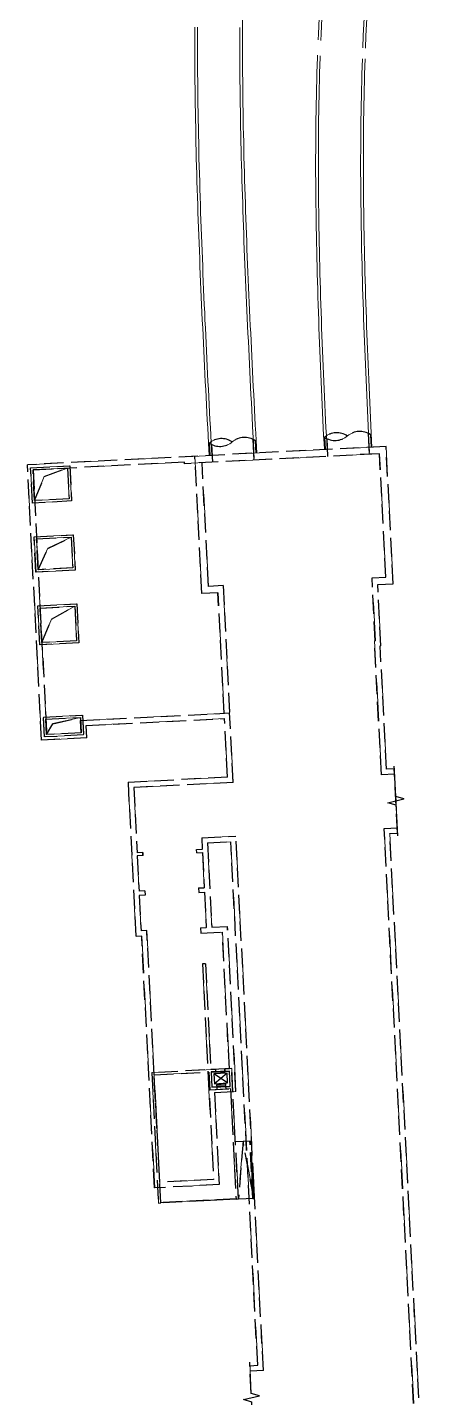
# Model space of a CAD drawing. Extents: x 0 to 531375, y 0 to 4335249.
# Drawn here: x 498172.8 to 498224.1, y 4329798.5 to 4329976.9 of the extents above; entities that cross this region are included whole.
import ezdxf

# ---------------------------------------------------------------- set-up
doc = ezdxf.new("R2010")
doc.units = 0
doc.linetypes.add('DASH', pattern=[0.35, 0.25, -0.1])
doc.layers.get('0').update_dxf_attribs({"lineweight": 15})
doc.layers.add('地铁', color=4, linetype='Continuous', lineweight=15)

# ---------------------------------------------------------------- blocks, each defined once
blk = doc.blocks.new('总图提取 2015 11 6')
at = {"layer": '地铁', "linetype": 'DASH', "lineweight": -3, "ltscale": 10}
for p, q in [((107243.6, 297507.54), (107243.68, 297505.92)), ((107258.58, 297508.31), (107258.66, 297506.69)), ((107260.61, 297506.79), (107213.97, 297504.4)), ((107259.75, 297505.85), (107234.39, 297504.54)), ((107236.66, 297487.64), (107235.74, 297505.51)), ((107260.58, 297489.77), (107259.75, 297505.85)), ((107261.52, 297488.91), (107260.61, 297506.79)), ((107215.81, 297468.55), (107213.97, 297504.4)), ((107234.38, 297504.74), (107214.7, 297503.73)), ((107214.7, 297503.73), (107216.47, 297469.28)), ((107216.15, 297502.89), (107219.2, 297503.97)), ((107234.39, 297504.54), (107234.38, 297504.74)), ((107237.51, 297488.58), (107236.68, 297504.66)), ((107214.91, 297499.74), (107216.15, 297502.89)), ((107216.61, 297493.52), (107219.66, 297494.98)), ((107215.37, 297490.75), (107216.61, 297493.52)), ((107258.78, 297489.67), (107260.58, 297489.77)), ((107259.2, 297481.49), (107258.78, 297489.67)), ((107238.75, 297487.75), (107236.66, 297487.64)), ((107239.41, 297488.68), (107237.51, 297488.58)), ((107239.56, 297472.07), (107238.75, 297487.75)), ((107239.41, 297488.68), (107240.26, 297472.1)), ((107259.53, 297488.81), (107261.52, 297488.91)), ((107259.94, 297480.82), (107259.53, 297488.81)), ((107217.08, 297484.29), (107220.12, 297485.99)), ((107215.86, 297481.26), (107217.08, 297484.29)), ((107259.2, 297481.49), (107259.1, 297481.48)), ((107260, 297464.05), (107259.1, 297481.48)), ((107260.66, 297464.79), (107259.84, 297480.82)), ((107259.94, 297480.82), (107259.84, 297480.82)), ((107217.27, 297470.7), (107220.86, 297471.51)), ((107220.88, 297471.11), (107240.26, 297472.1)), ((107221.62, 297470.45), (107239.59, 297471.37)), ((107239.99, 297463.73), (107239.59, 297471.37)), ((107240.72, 297463.06), (107240.26, 297472.1)), ((107216.47, 297469.28), (107217.27, 297470.7)), ((107220.96, 297469.51), (107216.47, 297469.28)), ((107220.96, 297469.51), (107220.88, 297471.11)), ((107221.7, 297468.85), (107221.62, 297470.45)), ((107221.7, 297468.85), (107215.81, 297468.55)), ((107261.71, 297464.14), (107260, 297464.05)), ((107261.68, 297464.84), (107260.66, 297464.79)), ((107262.09, 297456.45), (107261.66, 297464.84)), ((107262.11, 297456.45), (107261.68, 297464.84)), ((107239.99, 297463.73), (107227.05, 297463.06)), ((107227.05, 297463.06), (107228.08, 297442.99)), ((107240.72, 297463.06), (107227.79, 297462.4)), ((107227.79, 297462.4), (107228.22, 297453.91)), ((107260.35, 297457.06), (107262.07, 297457.15)), ((107264.55, 297375.22), (107260.35, 297457.06)), ((107236.64, 297455.85), (107241.08, 297456.07)), ((107236.64, 297455.85), (107236.71, 297454.35)), ((107237.37, 297455.18), (107240.42, 297455.34)), ((107237.37, 297455.18), (107237.93, 297444.2)), ((107243.91, 297387.18), (107240.42, 297455.34)), ((107244.65, 297386.52), (107241.08, 297456.07)), ((107241.12, 297455.37), (107241.12, 297455.37)), ((107241.12, 297455.37), (107241.12, 297455.37)), ((107261.09, 297456.4), (107262.11, 297456.45)), ((107265.22, 297375.95), (107261.09, 297456.4)), ((107228.97, 297453.95), (107228.22, 297453.91)), ((107228.99, 297453.55), (107228.24, 297453.51)), ((107228.24, 297453.51), (107228.48, 297448.92)), ((107228.97, 297453.95), (107228.99, 297453.55)), ((107228.99, 297453.55), (107228.97, 297453.95)), ((107235.96, 297454.31), (107236.71, 297454.35)), ((107235.98, 297453.91), (107235.96, 297454.31)), ((107235.98, 297453.91), (107236.73, 297453.95)), ((107236.73, 297453.95), (107236.97, 297449.35)), ((107229.23, 297448.96), (107228.48, 297448.92)), ((107229.26, 297448.36), (107228.51, 297448.32)), ((107228.51, 297448.32), (107228.75, 297443.73)), ((107229.23, 297448.96), (107229.26, 297448.36)), ((107236.22, 297449.32), (107236.97, 297449.35)), ((107236.22, 297449.32), (107236.25, 297448.72)), ((107236.25, 297448.72), (107237, 297448.75)), ((107237, 297448.75), (107237.23, 297444.16)), ((107228.83, 297443.03), (107228.08, 297442.99)), ((107229.5, 297443.76), (107228.75, 297443.73)), ((107230.51, 297410.27), (107228.83, 297443.03)), ((107231.18, 297411.01), (107229.49, 297443.76)), ((107229.53, 297443.06), (107229.53, 297443.06)), ((107236.49, 297444.12), (107237.23, 297444.16)), ((107236.49, 297444.12), (107236.52, 297443.42)), ((107236.52, 297443.42), (107239.32, 297443.57)), ((107237.93, 297444.2), (107239.98, 297444.3)), ((107240.23, 297425.79), (107239.32, 297443.57)), ((107241.08, 297422.83), (107239.98, 297444.3)), ((107237.13, 297439.45), (107236.73, 297439.43)), ((107236.73, 297439.43), (107238.17, 297411.37)), ((107237.13, 297439.45), (107237.83, 297425.67)), ((107230.46, 297424.99), (107237.55, 297425.35)), ((107231.31, 297408.31), (107230.46, 297424.99)), ((107237.55, 297425.35), (107237.67, 297423.06)), ((107238.46, 297425.7), (107237.83, 297425.67)), ((107240.24, 297425.49), (107237.85, 297425.37)), ((107237.85, 297425.37), (107238.47, 297425.4)), ((107237.85, 297425.37), (107237.95, 297423.37)), ((107237.85, 297425.37), (107237.95, 297423.37)), ((107239.93, 297425.22, 0.03), (107238.23, 297425.14, 0.03)), ((107238.23, 297425.14), (107238.29, 297423.84)), ((107239.99, 297423.93, 0.03), (107238.23, 297425.14, 0.03)), ((107239.93, 297425.22, 0.03), (107238.3, 297423.84, 0.03)), ((107238.47, 297425.4), (107238.46, 297425.7)), ((107239.06, 297425.39), (107238.47, 297425.36)), ((107238.47, 297425.3), (107238.47, 297425.36)), ((107239.06, 297425.32, 0.03), (107238.47, 297425.29, 0.03)), ((107239.06, 297425.32, 0.03), (107239.06, 297425.39, 0.03)), ((107239.08, 297425.33, 0.03), (107239.06, 297425.32, 0.03)), ((107239.67, 297425.43), (107239.08, 297425.39)), ((107239.08, 297425.33, 0.03), (107239.08, 297425.39, 0.03)), ((107239.67, 297425.36, 0.03), (107239.08, 297425.33, 0.03)), ((107240.23, 297425.79), (107239.62, 297425.76)), ((107239.62, 297425.76), (107239.63, 297425.46)), ((107239.63, 297425.46), (107239.62, 297425.76)), ((107239.63, 297425.46), (107240.24, 297425.49)), ((107239.67, 297425.36), (107239.67, 297425.43)), ((107239.99, 297423.93, 0.03), (107239.93, 297425.22, 0.03)), ((107240.35, 297423.49), (107240.24, 297425.49)), ((107240.35, 297423.49), (107240.24, 297425.49)), ((107237.67, 297423.06), (107240.36, 297423.19)), ((107240.35, 297423.49), (107237.95, 297423.37)), ((107237.95, 297423.37), (107240.35, 297423.49)), ((107238.3, 297423.84, 0.03), (107239.99, 297423.93, 0.03)), ((107239.75, 297423.76, 0.03), (107238.55, 297423.7, 0.03)), ((107238.55, 297423.7, 0.03), (107238.56, 297423.55, 0.03)), ((107238.56, 297423.55, 0.03), (107239.76, 297423.61, 0.03)), ((107238.58, 297423.4), (107238.59, 297423.1)), ((107239.73, 297423.46), (107239.75, 297423.16)), ((107239.76, 297423.61, 0.03), (107239.75, 297423.76, 0.03)), ((107240.36, 297423.19), (107241.1, 297408.81)), ((107238.29, 297422.69), (107241.08, 297422.83)), ((107238.29, 297422.69), (107238.9, 297410.7)), ((107241.02, 297416.32), (107243.01, 297416.42)), ((107242.01, 297416.37), (107241.4, 297408.83)), ((107243.4, 297408.93), (107242.01, 297416.37)), ((107243.3, 297408.88), (107242.91, 297416.42)), ((107243.35, 297408.88), (107242.96, 297416.42)), ((107243.4, 297408.93), (107243.01, 297416.42)), ((107238.9, 297410.7), (107230.51, 297410.27)), ((107238.17, 297411.37), (107231.18, 297411.01)), ((107238.17, 297411.37), (107231.18, 297411.01)), ((107231.31, 297408.37), (107241.1, 297408.87)), ((107241.1, 297408.84), (107231.31, 297408.34)), ((107241.1, 297408.81), (107231.31, 297408.31)), ((107241.1, 297408.81), (107241.4, 297408.83)), ((107241.4, 297408.83), (107243.4, 297408.93)), ((107243.3, 297408.88), (107243.35, 297408.88)), ((107231.01, 297408.3), (107231.31, 297408.31)), ((107242.89, 297387.13), (107243.91, 297387.18)), ((107244.65, 297386.52), (107242.93, 297386.43)), ((107243.91, 297387.21), (107243.91, 297387.21))]:
    blk.add_line(p, q, dxfattribs=at)
for points in [[(107237.6, 297507.23), (107237.69, 297505.61)], [(107237.91, 297507.05), (107238.03, 297504.73)], [(107243.29, 297507.72), (107243.42, 297505.01)], [(107252.58, 297507.99), (107252.67, 297506.38)], [(107252.89, 297507.81), (107253.01, 297505.5)], [(107258.27, 297508.49), (107258.41, 297505.78)], [(107262.12, 297456.12), (107261.92, 297460.09), (107260.85, 297460.42), (107262.93, 297460.9), (107261.86, 297461.22), (107261.66, 297465.19)], [(107241.4, 297408.83), (107240.53, 297425.81), (107230.14, 297425.27), (107231.01, 297408.3)], [(107243.34, 297378.36), (107243.14, 297382.4), (107242.07, 297382.73), (107244.15, 297383.21), (107243.08, 297383.53), (107242.87, 297387.58)]]:
    blk.add_lwpolyline(points, dxfattribs=at)
for points in [[(107214.62, 297499.42), (107214.39, 297504.02), (107219.48, 297504.28), (107219.72, 297499.69)], [(107214.91, 297499.74), (107214.7, 297503.73), (107219.2, 297503.97), (107219.4, 297499.97)], [(107215.08, 297490.44), (107214.85, 297495.03), (107219.94, 297495.29), (107220.18, 297490.7)], [(107215.37, 297490.75), (107215.16, 297494.75), (107219.66, 297494.98), (107219.86, 297490.98)], [(107215.57, 297480.95), (107215.31, 297486.04), (107220.4, 297486.3), (107220.66, 297481.21)], [(107215.86, 297481.26), (107215.62, 297485.76), (107220.12, 297485.99), (107220.35, 297481.49)], [(107216.19, 297468.97), (107216.05, 297471.56), (107221.15, 297471.82), (107221.28, 297469.23)], [(107216.47, 297469.28), (107216.37, 297471.28), (107220.86, 297471.51), (107220.96, 297469.51)]]:
    blk.add_lwpolyline(points, close=True, dxfattribs=at)
for centre, radius, start, end in [((107257.19, 297506.27), 2.47, 55.8932, 130.2758), ((107239.2, 297505.34), 2.47, 55.5692, 130.3047), ((107239, 297509.27), 2.47, 235.6214, 310.2525), ((107242.2, 297505.5), 2.47, 55.5981, 130.2758), ((107254.19, 297506.11), 2.47, 55.5692, 130.6013), ((107253.98, 297510.07), 2.5, 236.1525, 310.0179)]:
    blk.add_arc(centre, radius, start, end, dxfattribs=at)
blk = doc.blocks.new('A$C1FB5052D')
blk.add_blockref('总图提取 2015 11 6', (-107044.53, -294821.73))
blk = doc.blocks.new('天津2000地铁')
at = {"layer": '地铁', "linetype": 'DASH', "ltscale": 20}
for p, q in [((191.21, 2738.63), (191.22, 2739.64)), ((191.56, 2738.63), (191.57, 2739.63)), ((197.06, 2738.61), (197.07, 2739.61)), ((197.41, 2738.61), (197.42, 2739.61)), ((197.42, 2739.61), (197.42, 2740.6)), ((191.21, 2737.62), (191.21, 2738.63)), ((191.56, 2737.62), (191.56, 2738.63)), ((197.06, 2737.62), (197.06, 2738.61)), ((197.41, 2737.62), (197.41, 2738.61)), ((191.21, 2736.62), (191.21, 2737.62)), ((191.21, 2735.61), (191.21, 2736.62)), ((191.56, 2736.62), (191.56, 2737.62)), ((191.56, 2735.61), (191.56, 2736.62)), ((197.06, 2736.62), (197.06, 2737.62)), ((197.06, 2735.63), (197.06, 2736.62)), ((197.41, 2736.62), (197.41, 2737.62)), ((197.41, 2735.63), (197.41, 2736.62)), ((191.22, 2734.61), (191.21, 2735.61)), ((191.22, 2733.6), (191.22, 2734.61)), ((191.57, 2734.61), (191.56, 2735.61)), ((191.57, 2733.6), (191.57, 2734.61)), ((197.07, 2734.63), (197.06, 2735.63)), ((197.07, 2733.64), (197.07, 2734.63)), ((197.42, 2734.64), (197.41, 2735.63)), ((197.42, 2733.64), (197.42, 2734.64)), ((207.09, 2733.7), (207.12, 2734.71)), ((207.12, 2734.71), (207.15, 2735.71)), ((207.43, 2733.69), (207.47, 2734.7)), ((207.47, 2734.7), (207.5, 2735.7)), ((212.93, 2733.53), (212.96, 2734.52)), ((212.96, 2734.52), (213, 2735.52)), ((213.28, 2733.52), (213.31, 2734.51)), ((213.31, 2734.51), (213.35, 2735.5)), ((191.23, 2732.59), (191.22, 2733.6)), ((191.24, 2731.59), (191.23, 2732.59)), ((191.58, 2732.6), (191.57, 2733.6)), ((191.59, 2731.59), (191.58, 2732.6)), ((197.08, 2732.65), (197.07, 2733.64)), ((197.09, 2731.65), (197.08, 2732.65)), ((197.43, 2732.65), (197.42, 2733.64)), ((197.44, 2731.65), (197.43, 2732.65)), ((207.03, 2731.68), (207.06, 2732.69)), ((207.06, 2732.69), (207.09, 2733.7)), ((207.38, 2731.67), (207.41, 2732.68)), ((207.41, 2732.68), (207.43, 2733.69)), ((212.88, 2731.55), (212.91, 2732.54)), ((212.91, 2732.54), (212.93, 2733.53)), ((213.23, 2731.54), (213.26, 2732.53)), ((213.26, 2732.53), (213.28, 2733.52)), ((191.25, 2730.58), (191.24, 2731.59)), ((191.6, 2730.59), (191.59, 2731.59)), ((197.1, 2730.65), (197.09, 2731.65)), ((197.45, 2730.66), (197.44, 2731.65)), ((206.99, 2729.67), (207.01, 2730.67)), ((207.01, 2730.67), (207.03, 2731.68)), ((207.34, 2729.66), (207.36, 2730.67)), ((207.36, 2730.67), (207.38, 2731.67)), ((212.86, 2730.55), (212.88, 2731.55)), ((213.21, 2730.55), (213.23, 2731.54)), ((191.27, 2729.58), (191.25, 2730.58)), ((191.28, 2728.57), (191.27, 2729.58)), ((191.62, 2729.58), (191.6, 2730.59)), ((191.63, 2728.58), (191.62, 2729.58)), ((197.12, 2729.66), (197.1, 2730.65)), ((197.13, 2728.66), (197.12, 2729.66)), ((197.47, 2729.66), (197.45, 2730.66)), ((197.48, 2728.67), (197.47, 2729.66)), ((206.97, 2728.66), (206.99, 2729.67)), ((207.32, 2728.65), (207.34, 2729.66)), ((212.82, 2728.57), (212.84, 2729.56)), ((212.84, 2729.56), (212.86, 2730.55)), ((213.17, 2728.56), (213.19, 2729.55)), ((213.19, 2729.55), (213.21, 2730.55)), ((191.3, 2727.57), (191.28, 2728.57)), ((191.32, 2726.56), (191.3, 2727.57)), ((191.65, 2727.57), (191.63, 2728.58)), ((191.67, 2726.57), (191.65, 2727.57)), ((197.15, 2727.67), (197.13, 2728.66)), ((197.16, 2726.67), (197.15, 2727.67)), ((197.5, 2727.68), (197.48, 2728.67)), ((197.51, 2726.68), (197.5, 2727.68)), ((206.95, 2726.64), (206.96, 2727.65)), ((206.96, 2727.65), (206.97, 2728.66)), ((207.3, 2726.64), (207.31, 2727.65)), ((207.31, 2727.65), (207.32, 2728.65)), ((212.8, 2726.58), (212.81, 2727.57)), ((212.81, 2727.57), (212.82, 2728.57)), ((213.15, 2726.58), (213.16, 2727.57)), ((213.16, 2727.57), (213.17, 2728.56)), ((191.34, 2725.56), (191.32, 2726.56)), ((191.36, 2724.55), (191.34, 2725.56)), ((191.69, 2725.57), (191.67, 2726.57)), ((191.71, 2724.56), (191.69, 2725.57)), ((197.18, 2725.68), (197.16, 2726.67)), ((197.21, 2724.68), (197.18, 2725.68)), ((197.53, 2725.69), (197.51, 2726.68)), ((197.56, 2724.69), (197.53, 2725.69)), ((206.93, 2724.63), (206.94, 2725.64)), ((206.94, 2725.64), (206.95, 2726.64)), ((207.28, 2724.63), (207.29, 2725.63)), ((207.29, 2725.63), (207.3, 2726.64)), ((212.78, 2724.59), (212.79, 2725.59)), ((212.79, 2725.59), (212.8, 2726.58)), ((213.13, 2724.59), (213.14, 2725.58)), ((213.14, 2725.58), (213.15, 2726.58)), ((191.38, 2723.55), (191.36, 2724.55)), ((191.4, 2722.55), (191.38, 2723.55)), ((191.73, 2723.56), (191.71, 2724.56)), ((191.75, 2722.55), (191.73, 2723.56)), ((197.23, 2723.69), (197.21, 2724.68)), ((197.25, 2722.69), (197.23, 2723.69)), ((197.58, 2723.7), (197.56, 2724.69)), ((197.6, 2722.7), (197.58, 2723.7)), ((206.92, 2722.61), (206.93, 2723.62)), ((206.93, 2723.62), (206.93, 2724.63)), ((207.27, 2722.61), (207.28, 2723.62)), ((207.28, 2723.62), (207.28, 2724.63)), ((212.77, 2722.61), (212.78, 2723.6)), ((212.78, 2723.6), (212.78, 2724.59)), ((213.12, 2722.61), (213.13, 2723.6)), ((213.13, 2723.6), (213.13, 2724.59)), ((191.43, 2721.54), (191.4, 2722.55)), ((191.78, 2721.55), (191.75, 2722.55)), ((197.28, 2721.7), (197.25, 2722.69)), ((197.63, 2721.7), (197.6, 2722.7)), ((206.92, 2721.61), (206.92, 2722.61)), ((207.27, 2721.61), (207.27, 2722.61)), ((212.77, 2721.61), (212.77, 2722.61)), ((213.12, 2721.61), (213.12, 2722.61)), ((191.46, 2720.54), (191.43, 2721.54)), ((191.49, 2719.53), (191.46, 2720.54)), ((191.81, 2720.55), (191.78, 2721.55)), ((191.84, 2719.54), (191.81, 2720.55)), ((197.3, 2720.7), (197.28, 2721.7)), ((197.33, 2719.7), (197.3, 2720.7)), ((197.65, 2720.71), (197.63, 2721.7)), ((197.68, 2719.71), (197.65, 2720.71)), ((206.92, 2720.6), (206.92, 2721.61)), ((206.93, 2719.59), (206.92, 2720.6)), ((207.27, 2720.6), (207.27, 2721.61)), ((207.28, 2719.6), (207.27, 2720.6)), ((212.77, 2720.62), (212.77, 2721.61)), ((212.78, 2719.62), (212.77, 2720.62)), ((213.12, 2720.62), (213.12, 2721.61)), ((213.13, 2719.63), (213.12, 2720.62)), ((191.52, 2718.53), (191.49, 2719.53)), ((191.55, 2717.53), (191.52, 2718.53)), ((191.86, 2718.54), (191.84, 2719.54)), ((191.9, 2717.54), (191.86, 2718.54)), ((197.36, 2718.71), (197.33, 2719.7)), ((197.39, 2717.71), (197.36, 2718.71)), ((197.71, 2718.72), (197.68, 2719.71)), ((197.74, 2717.72), (197.71, 2718.72)), ((206.94, 2718.59), (206.93, 2719.59)), ((206.94, 2717.58), (206.94, 2718.59)), ((207.29, 2718.59), (207.28, 2719.6)), ((207.29, 2717.58), (207.29, 2718.59)), ((212.79, 2718.63), (212.78, 2719.62)), ((212.79, 2717.64), (212.79, 2718.63)), ((213.14, 2718.63), (213.13, 2719.63)), ((213.14, 2717.64), (213.14, 2718.63)), ((191.58, 2716.52), (191.55, 2717.53)), ((191.61, 2715.52), (191.58, 2716.52)), ((191.93, 2716.53), (191.9, 2717.54)), ((191.96, 2715.53), (191.93, 2716.53)), ((197.43, 2716.72), (197.39, 2717.71)), ((197.46, 2715.72), (197.43, 2716.72)), ((197.78, 2716.73), (197.74, 2717.72)), ((197.81, 2715.73), (197.78, 2716.73)), ((206.95, 2716.58), (206.94, 2717.58)), ((206.97, 2715.57), (206.95, 2716.58)), ((207.3, 2716.58), (207.29, 2717.58)), ((207.32, 2715.57), (207.3, 2716.58)), ((212.8, 2716.64), (212.79, 2717.64)), ((212.82, 2715.65), (212.8, 2716.64)), ((213.15, 2716.65), (213.14, 2717.64)), ((213.17, 2715.65), (213.15, 2716.65)), ((191.65, 2714.52), (191.61, 2715.52)), ((192, 2714.53), (191.96, 2715.53)), ((197.49, 2714.72), (197.46, 2715.72)), ((197.53, 2713.73), (197.49, 2714.72)), ((197.84, 2714.73), (197.81, 2715.73)), ((197.88, 2713.74), (197.84, 2714.73)), ((206.98, 2714.56), (206.97, 2715.57)), ((207.33, 2714.57), (207.32, 2715.57)), ((212.83, 2714.65), (212.82, 2715.65)), ((212.85, 2713.66), (212.83, 2714.65)), ((213.18, 2714.66), (213.17, 2715.65)), ((213.2, 2713.66), (213.18, 2714.66)), ((191.68, 2713.51), (191.65, 2714.52)), ((191.72, 2712.51), (191.68, 2713.51)), ((192.03, 2713.53), (192, 2714.53)), ((192.07, 2712.53), (192.03, 2713.53)), ((197.56, 2712.73), (197.53, 2713.73)), ((197.91, 2712.74), (197.88, 2713.74)), ((207, 2713.56), (206.98, 2714.56)), ((207.01, 2712.55), (207, 2713.56)), ((207.35, 2713.56), (207.33, 2714.57)), ((207.36, 2712.56), (207.35, 2713.56)), ((212.86, 2712.66), (212.85, 2713.66)), ((213.21, 2712.67), (213.2, 2713.66)), ((191.76, 2711.51), (191.72, 2712.51)), ((191.8, 2710.51), (191.76, 2711.51)), ((192.11, 2711.52), (192.07, 2712.53)), ((192.15, 2710.52), (192.11, 2711.52)), ((197.6, 2711.73), (197.56, 2712.73)), ((197.64, 2710.74), (197.6, 2711.73)), ((197.95, 2711.75), (197.91, 2712.74)), ((197.99, 2710.75), (197.95, 2711.75)), ((207.03, 2711.55), (207.01, 2712.55)), ((207.06, 2710.54), (207.03, 2711.55)), ((207.38, 2711.56), (207.36, 2712.56)), ((207.41, 2710.55), (207.38, 2711.56)), ((212.88, 2711.67), (212.86, 2712.66)), ((212.9, 2710.67), (212.88, 2711.67)), ((213.23, 2711.67), (213.21, 2712.67)), ((213.25, 2710.68), (213.23, 2711.67)), ((191.84, 2709.5), (191.8, 2710.51)), ((191.88, 2708.5), (191.84, 2709.5)), ((192.19, 2709.52), (192.15, 2710.52)), ((192.23, 2708.52), (192.19, 2709.52)), ((197.68, 2709.74), (197.64, 2710.74)), ((197.72, 2708.74), (197.68, 2709.74)), ((198.03, 2709.76), (197.99, 2710.75)), ((198.07, 2708.76), (198.03, 2709.76)), ((207.08, 2709.54), (207.06, 2710.54)), ((207.1, 2708.53), (207.08, 2709.54)), ((207.43, 2709.55), (207.41, 2710.55)), ((207.45, 2708.54), (207.43, 2709.55)), ((212.93, 2709.68), (212.9, 2710.67)), ((212.95, 2708.68), (212.93, 2709.68)), ((213.28, 2709.69), (213.25, 2710.68)), ((213.3, 2708.69), (213.28, 2709.69)), ((191.92, 2707.5), (191.88, 2708.5)), ((191.96, 2706.5), (191.92, 2707.5)), ((192.27, 2707.51), (192.23, 2708.52)), ((192.31, 2706.51), (192.27, 2707.51)), ((197.76, 2707.75), (197.72, 2708.74)), ((197.81, 2706.75), (197.76, 2707.75)), ((198.11, 2707.76), (198.07, 2708.76)), ((198.15, 2706.77), (198.11, 2707.76)), ((207.13, 2707.53), (207.1, 2708.53)), ((207.16, 2706.52), (207.13, 2707.53)), ((207.48, 2707.54), (207.45, 2708.54)), ((207.51, 2706.53), (207.48, 2707.54)), ((212.98, 2707.69), (212.95, 2708.68)), ((213, 2706.69), (212.98, 2707.69)), ((213.33, 2707.7), (213.3, 2708.69)), ((213.35, 2706.7), (213.33, 2707.7)), ((192, 2705.5), (191.96, 2706.5)), ((192.35, 2705.51), (192.31, 2706.51)), ((197.85, 2705.75), (197.81, 2706.75)), ((197.89, 2704.76), (197.85, 2705.75)), ((198.2, 2705.77), (198.15, 2706.77)), ((198.24, 2704.77), (198.2, 2705.77)), ((207.19, 2705.52), (207.16, 2706.52)), ((207.54, 2705.53), (207.51, 2706.53)), ((213.03, 2705.7), (213, 2706.69)), ((213.06, 2704.7), (213.03, 2705.7)), ((213.38, 2705.71), (213.35, 2706.7)), ((213.41, 2704.71), (213.38, 2705.71)), ((192.05, 2704.5), (192, 2705.5)), ((192.09, 2703.49), (192.05, 2704.5)), ((192.4, 2704.51), (192.35, 2705.51)), ((192.44, 2703.51), (192.4, 2704.51)), ((197.94, 2703.76), (197.89, 2704.76)), ((198.29, 2703.78), (198.24, 2704.77)), ((207.22, 2704.52), (207.19, 2705.52)), ((207.25, 2703.51), (207.22, 2704.52)), ((207.57, 2704.53), (207.54, 2705.53)), ((207.6, 2703.52), (207.57, 2704.53)), ((213.1, 2703.7), (213.06, 2704.7)), ((213.45, 2703.71), (213.41, 2704.71)), ((192.14, 2702.49), (192.09, 2703.49)), ((192.18, 2701.49), (192.14, 2702.49)), ((192.49, 2702.51), (192.44, 2703.51)), ((192.53, 2701.51), (192.49, 2702.51)), ((197.98, 2702.76), (197.94, 2703.76)), ((198.03, 2701.77), (197.98, 2702.76)), ((198.33, 2702.78), (198.29, 2703.78)), ((198.38, 2701.78), (198.33, 2702.78)), ((207.28, 2702.51), (207.25, 2703.51)), ((207.32, 2701.51), (207.28, 2702.51)), ((207.63, 2702.52), (207.6, 2703.52)), ((207.67, 2701.52), (207.63, 2702.52)), ((213.13, 2702.71), (213.1, 2703.7)), ((213.16, 2701.71), (213.13, 2702.71)), ((213.48, 2702.72), (213.45, 2703.71)), ((213.51, 2701.72), (213.48, 2702.72)), ((192.23, 2700.49), (192.18, 2701.49)), ((192.28, 2699.49), (192.23, 2700.49)), ((192.58, 2700.51), (192.53, 2701.51)), ((192.63, 2699.51), (192.58, 2700.51)), ((198.07, 2700.77), (198.03, 2701.77)), ((198.12, 2699.77), (198.07, 2700.77)), ((198.42, 2700.78), (198.38, 2701.78)), ((198.47, 2699.79), (198.42, 2700.78)), ((207.35, 2700.5), (207.32, 2701.51)), ((207.39, 2699.5), (207.35, 2700.5)), ((207.7, 2700.52), (207.67, 2701.52)), ((207.74, 2699.51), (207.7, 2700.52)), ((213.2, 2700.72), (213.16, 2701.71)), ((213.24, 2699.72), (213.2, 2700.72)), ((213.55, 2700.73), (213.51, 2701.72)), ((213.59, 2699.73), (213.55, 2700.73)), ((192.33, 2698.49), (192.28, 2699.49)), ((192.68, 2698.51), (192.63, 2699.51)), ((198.17, 2698.77), (198.12, 2699.77)), ((198.22, 2697.78), (198.17, 2698.77)), ((198.52, 2698.79), (198.47, 2699.79)), ((198.57, 2697.79), (198.52, 2698.79)), ((207.43, 2698.5), (207.39, 2699.5)), ((207.78, 2698.51), (207.74, 2699.51)), ((213.27, 2698.72), (213.24, 2699.72)), ((213.31, 2697.73), (213.27, 2698.72)), ((213.62, 2698.74), (213.59, 2699.73)), ((213.66, 2697.74), (213.62, 2698.74)), ((192.37, 2697.49), (192.33, 2698.49)), ((192.42, 2696.49), (192.37, 2697.49)), ((192.72, 2697.51), (192.68, 2698.51)), ((192.77, 2696.51), (192.72, 2697.51)), ((198.27, 2696.78), (198.22, 2697.78)), ((198.31, 2695.78), (198.27, 2696.78)), ((198.62, 2696.8), (198.57, 2697.79)), ((198.66, 2695.8), (198.62, 2696.8)), ((207.47, 2697.49), (207.43, 2698.5)), ((207.51, 2696.49), (207.47, 2697.49)), ((207.82, 2697.51), (207.78, 2698.51)), ((207.86, 2696.51), (207.82, 2697.51)), ((213.35, 2696.73), (213.31, 2697.73)), ((213.7, 2696.75), (213.66, 2697.74)), ((192.47, 2695.49), (192.42, 2696.49)), ((192.52, 2694.49), (192.47, 2695.49)), ((192.82, 2695.51), (192.77, 2696.51)), ((192.87, 2694.51), (192.82, 2695.51)), ((198.36, 2694.78), (198.31, 2695.78)), ((198.71, 2694.8), (198.66, 2695.8)), ((207.55, 2695.49), (207.51, 2696.49)), ((207.59, 2694.49), (207.55, 2695.49)), ((207.9, 2695.5), (207.86, 2696.51)), ((207.94, 2694.5), (207.9, 2695.5)), ((213.39, 2695.74), (213.35, 2696.73)), ((213.44, 2694.74), (213.39, 2695.74)), ((213.74, 2695.75), (213.7, 2696.75)), ((213.79, 2694.75), (213.74, 2695.75)), ((192.57, 2693.49), (192.52, 2694.49)), ((192.62, 2692.49), (192.57, 2693.49)), ((192.92, 2693.51), (192.87, 2694.51)), ((192.97, 2692.51), (192.92, 2693.51)), ((198.41, 2693.78), (198.36, 2694.78)), ((198.46, 2692.79), (198.41, 2693.78)), ((198.76, 2693.8), (198.71, 2694.8)), ((198.81, 2692.8), (198.76, 2693.8)), ((207.63, 2693.49), (207.59, 2694.49)), ((207.68, 2692.48), (207.63, 2693.49)), ((207.98, 2693.5), (207.94, 2694.5)), ((208.03, 2692.5), (207.98, 2693.5)), ((213.48, 2693.74), (213.44, 2694.74)), ((213.52, 2692.75), (213.48, 2693.74)), ((213.83, 2693.76), (213.79, 2694.75)), ((213.87, 2692.76), (213.83, 2693.76)), ((192.67, 2691.49), (192.62, 2692.49)), ((192.72, 2690.49), (192.67, 2691.49)), ((193.02, 2691.51), (192.97, 2692.51)), ((193.07, 2690.51), (193.02, 2691.51)), ((198.51, 2691.79), (198.46, 2692.79)), ((198.57, 2690.79), (198.51, 2691.79)), ((198.86, 2691.81), (198.81, 2692.8)), ((198.91, 2690.81), (198.86, 2691.81)), ((207.72, 2691.48), (207.68, 2692.48)), ((207.77, 2690.48), (207.72, 2691.48)), ((208.07, 2691.5), (208.03, 2692.5)), ((208.12, 2690.5), (208.07, 2691.5)), ((213.57, 2691.75), (213.52, 2692.75)), ((213.61, 2690.75), (213.57, 2691.75)), ((213.92, 2691.76), (213.87, 2692.76)), ((213.96, 2690.77), (213.92, 2691.76)), ((192.77, 2689.49), (192.72, 2690.49)), ((193.12, 2689.51), (193.07, 2690.51)), ((198.62, 2689.79), (198.57, 2690.79)), ((198.67, 2688.79), (198.62, 2689.79)), ((198.97, 2689.81), (198.91, 2690.81)), ((199.02, 2688.81), (198.97, 2689.81)), ((207.82, 2689.48), (207.77, 2690.48)), ((208.17, 2689.5), (208.12, 2690.5)), ((213.66, 2689.75), (213.61, 2690.75)), ((213.71, 2688.76), (213.66, 2689.75)), ((214.01, 2689.77), (213.96, 2690.77)), ((214.06, 2688.77), (214.01, 2689.77)), ((192.82, 2688.49), (192.77, 2689.49)), ((192.88, 2687.5), (192.82, 2688.49)), ((193.17, 2688.51), (193.12, 2689.51)), ((193.23, 2687.51), (193.17, 2688.51)), ((198.72, 2687.8), (198.67, 2688.79)), ((199.07, 2687.81), (199.02, 2688.81)), ((207.86, 2688.48), (207.82, 2689.48)), ((207.91, 2687.48), (207.86, 2688.48)), ((208.21, 2688.5), (208.17, 2689.5)), ((208.26, 2687.5), (208.21, 2688.5)), ((213.75, 2687.76), (213.71, 2688.76)), ((214.1, 2687.78), (214.06, 2688.77)), ((192.93, 2686.5), (192.88, 2687.5)), ((192.98, 2685.5), (192.93, 2686.5)), ((193.28, 2686.51), (193.23, 2687.51)), ((193.33, 2685.52), (193.28, 2686.51)), ((198.77, 2686.8), (198.72, 2687.8)), ((198.82, 2685.8), (198.77, 2686.8)), ((199.12, 2686.81), (199.07, 2687.81)), ((199.17, 2685.82), (199.12, 2686.81)), ((207.96, 2686.48), (207.91, 2687.48)), ((208.01, 2685.48), (207.96, 2686.48)), ((208.31, 2686.5), (208.26, 2687.5)), ((208.36, 2685.5), (208.31, 2686.5)), ((213.8, 2686.76), (213.75, 2687.76)), ((213.85, 2685.77), (213.8, 2686.76)), ((214.05, 2686.59), (214.13, 2684.96)), ((214.15, 2686.78), (214.1, 2687.78)), ((214.2, 2685.78), (214.15, 2686.78)), ((216.08, 2685.06), (169.44, 2682.67)), ((193.06, 2683.88), (192.98, 2685.5)), ((193.41, 2683.9), (193.33, 2685.52)), ((198.9, 2684.18), (198.82, 2685.8)), ((199.07, 2685.81), (199.15, 2684.19)), ((199.25, 2684.2), (199.17, 2685.82)), ((208.05, 2684.65), (208.01, 2685.48)), ((208.4, 2684.67), (208.36, 2685.5)), ((213.89, 2684.95), (213.85, 2685.77)), ((214.24, 2684.97), (214.2, 2685.78)), ((217, 2667.19), (216.08, 2685.06)), ((171.28, 2646.82), (169.44, 2682.67)), ((189.85, 2683.02), (170.18, 2682.01)), ((189.86, 2682.82), (189.85, 2683.02)), ((215.23, 2684.12), (189.86, 2682.82)), ((192.13, 2665.91), (191.21, 2683.79)), ((192.98, 2666.86), (192.16, 2682.94)), ((216.05, 2668.04), (215.23, 2684.12)), ((170.18, 2682.01), (171.94, 2647.55)), ((170.38, 2678.01), (171.62, 2681.16)), ((171.62, 2681.16), (174.67, 2682.24)), ((172.08, 2671.8), (175.13, 2673.25)), ((170.84, 2669.02), (172.08, 2671.8)), ((194.88, 2666.95), (192.98, 2666.86)), ((194.88, 2666.95), (195.73, 2650.38)), ((214.26, 2667.95), (216.05, 2668.04)), ((214.68, 2659.76), (214.26, 2667.95)), ((215, 2667.08), (217, 2667.19)), ((215.41, 2659.1), (215, 2667.08)), ((194.23, 2666.02), (192.13, 2665.91)), ((195.03, 2650.34), (194.23, 2666.02)), ((172.55, 2662.56), (175.59, 2664.26)), ((171.33, 2659.54), (172.55, 2662.56)), ((214.68, 2659.76), (214.58, 2659.75)), ((215.47, 2642.33), (214.58, 2659.75)), ((215.41, 2659.1), (215.31, 2659.09)), ((216.13, 2643.06), (215.31, 2659.09)), ((171.94, 2647.55), (172.74, 2648.98)), ((172.74, 2648.98), (176.34, 2649.78)), ((176.36, 2649.38), (195.73, 2650.38)), ((176.44, 2647.78), (176.36, 2649.38)), ((177.09, 2648.72), (195.07, 2649.64)), ((177.17, 2647.12), (177.09, 2648.72)), ((195.46, 2642), (195.07, 2649.64)), ((196.2, 2641.34), (195.73, 2650.38)), ((177.17, 2647.12), (171.28, 2646.82)), ((176.44, 2647.78), (171.94, 2647.55)), ((195.46, 2642), (182.53, 2641.34)), ((217.19, 2642.41), (215.47, 2642.33)), ((217.15, 2643.11), (216.13, 2643.06)), ((217.56, 2634.72), (217.13, 2643.11)), ((217.58, 2634.72), (217.15, 2643.11)), ((182.53, 2641.34), (183.56, 2621.26)), ((196.2, 2641.34), (183.26, 2640.67)), ((183.26, 2640.67), (183.7, 2632.19)), ((215.83, 2635.34), (217.55, 2635.42)), ((220.03, 2553.49), (215.83, 2635.34)), ((216.56, 2634.67), (217.58, 2634.72)), ((220.69, 2554.23), (216.56, 2634.67)), ((191.44, 2632.58), (192.19, 2632.62)), ((191.46, 2632.18), (191.44, 2632.58)), ((192.11, 2634.12), (196.55, 2634.35)), ((192.11, 2634.12), (192.19, 2632.62)), ((192.84, 2633.46), (195.89, 2633.61)), ((192.84, 2633.46), (193.41, 2622.47)), ((199.39, 2565.45), (195.89, 2633.61)), ((200.12, 2564.79), (196.55, 2634.35)), ((196.59, 2633.65), (196.59, 2633.65)), ((196.59, 2633.65), (196.59, 2633.65)), ((184.45, 2632.22), (183.7, 2632.19)), ((184.47, 2631.82), (183.72, 2631.79)), ((183.72, 2631.79), (183.95, 2627.19)), ((184.45, 2632.22), (184.47, 2631.82)), ((184.47, 2631.82), (184.45, 2632.22)), ((191.46, 2632.18), (192.21, 2632.22)), ((192.21, 2632.22), (192.44, 2627.63)), ((184.7, 2627.23), (183.95, 2627.19)), ((184.7, 2627.23), (184.73, 2626.63)), ((191.69, 2627.59), (192.44, 2627.63)), ((191.69, 2627.59), (191.72, 2626.99)), ((184.73, 2626.63), (183.98, 2626.59)), ((183.98, 2626.59), (184.22, 2622)), ((191.72, 2626.99), (192.47, 2627.03)), ((192.47, 2627.03), (192.71, 2622.43)), ((184.97, 2622.04), (184.22, 2622)), ((186.65, 2589.28), (184.97, 2622.04)), ((191.96, 2622.4), (192.71, 2622.43)), ((191.96, 2622.4), (192, 2621.7)), ((193.41, 2622.47), (195.46, 2622.57)), ((196.56, 2601.11), (195.46, 2622.57)), ((184.31, 2621.3), (183.56, 2621.26)), ((185.99, 2588.54), (184.31, 2621.3)), ((185.01, 2621.34), (185.01, 2621.34)), ((192, 2621.7), (194.79, 2621.84)), ((195.7, 2604.06), (194.79, 2621.84)), ((192.6, 2617.72), (192.2, 2617.7)), ((192.2, 2617.7), (193.64, 2589.64)), ((192.6, 2617.72), (193.31, 2603.94)), ((195.7, 2604.06), (195.09, 2604.03)), ((195.09, 2604.03), (195.11, 2603.73)), ((195.11, 2603.73), (195.09, 2604.03)), ((185.93, 2603.26), (193.02, 2603.63)), ((186.79, 2586.58), (185.93, 2603.26)), ((193.02, 2603.63), (193.14, 2601.33)), ((193.93, 2603.97), (193.31, 2603.94)), ((195.72, 2603.76), (193.32, 2603.64)), ((193.32, 2603.64), (193.95, 2603.67)), ((193.32, 2603.64), (193.42, 2601.64)), ((193.32, 2603.64), (193.42, 2601.64)), ((195.4, 2603.5, 0.03), (193.7, 2603.41, 0.03)), ((193.7, 2603.41), (193.77, 2602.11)), ((195.47, 2602.2, 0.03), (193.7, 2603.41, 0.03)), ((195.4, 2603.5, 0.03), (193.77, 2602.11, 0.03)), ((193.95, 2603.67), (193.93, 2603.97)), ((194.53, 2603.67), (193.94, 2603.64)), ((193.95, 2603.57), (193.94, 2603.64)), ((194.53, 2603.6, 0.03), (193.95, 2603.57, 0.03)), ((194.53, 2603.6, 0.03), (194.53, 2603.66, 0.03)), ((194.55, 2603.6, 0.03), (194.53, 2603.6, 0.03)), ((195.14, 2603.7), (194.55, 2603.67)), ((194.55, 2603.6, 0.03), (194.55, 2603.67, 0.03)), ((195.14, 2603.63, 0.03), (194.55, 2603.6, 0.03)), ((195.11, 2603.73), (195.72, 2603.76)), ((195.14, 2603.63), (195.14, 2603.7)), ((195.47, 2602.2, 0.03), (195.4, 2603.5, 0.03)), ((195.82, 2601.77), (195.72, 2603.76)), ((195.82, 2601.77), (195.72, 2603.76)), ((193.14, 2601.33), (195.84, 2601.47)), ((195.82, 2601.77), (193.42, 2601.64)), ((193.42, 2601.64), (195.82, 2601.77)), ((193.76, 2600.96), (196.56, 2601.11)), ((193.76, 2600.96), (194.38, 2588.98)), ((193.77, 2602.11, 0.03), (195.47, 2602.2, 0.03)), ((195.23, 2602.04, 0.03), (194.03, 2601.97, 0.03)), ((194.03, 2601.97, 0.03), (194.03, 2601.82, 0.03)), ((194.03, 2601.82, 0.03), (195.23, 2601.89, 0.03)), ((194.05, 2601.68), (194.07, 2601.38)), ((195.21, 2601.73), (195.22, 2601.44)), ((195.23, 2601.89, 0.03), (195.23, 2602.04, 0.03)), ((195.84, 2601.47), (196.57, 2587.09)), ((196.49, 2594.59), (198.49, 2594.69)), ((197.49, 2594.64), (196.87, 2587.1)), ((198.87, 2587.2), (197.49, 2594.64)), ((198.77, 2587.15), (198.39, 2594.69)), ((198.82, 2587.15), (198.44, 2594.69)), ((198.87, 2587.2), (198.49, 2594.69)), ((194.38, 2588.98), (185.99, 2588.54)), ((193.64, 2589.64), (186.65, 2589.28)), ((193.64, 2589.64), (186.65, 2589.28)), ((186.49, 2586.57), (186.79, 2586.58)), ((186.78, 2586.64), (196.57, 2587.15)), ((196.57, 2587.12), (186.79, 2586.61)), ((196.57, 2587.09), (186.79, 2586.58)), ((196.57, 2587.09), (196.87, 2587.1)), ((196.87, 2587.1), (198.87, 2587.2)), ((198.77, 2587.15), (198.82, 2587.15)), ((198.37, 2565.4), (199.39, 2565.45)), ((199.39, 2565.48), (199.39, 2565.48)), ((200.12, 2564.79), (198.4, 2564.7))]:
    blk.add_line(p, q, dxfattribs=at)
for points in [[(208.06, 2686.26), (208.14, 2684.66)], [(208.37, 2686.09), (208.49, 2683.77)], [(213.74, 2686.77), (213.88, 2684.05)], [(193.08, 2685.5), (193.16, 2683.89)], [(193.39, 2685.32), (193.51, 2683)], [(198.76, 2685.99), (198.9, 2683.28)], [(217.6, 2634.39), (217.4, 2638.37), (216.33, 2638.69), (218.41, 2639.17), (217.34, 2639.49), (217.13, 2643.46)], [(196.87, 2587.1), (196, 2604.08), (185.62, 2603.55), (186.49, 2586.57)], [(198.82, 2556.63), (198.61, 2560.68), (197.54, 2561.01), (199.62, 2561.48), (198.55, 2561.8), (198.35, 2565.85)]]:
    blk.add_lwpolyline(points, dxfattribs=at)
for points in [[(170.1, 2677.7), (169.86, 2682.29), (174.96, 2682.55), (175.19, 2677.96)], [(170.38, 2678.01), (170.18, 2682.01), (174.67, 2682.24), (174.88, 2678.24)], [(170.56, 2668.71), (170.32, 2673.3), (175.42, 2673.56), (175.65, 2668.97)], [(170.84, 2669.02), (170.64, 2673.02), (175.13, 2673.25), (175.34, 2669.26)], [(171.05, 2659.22), (170.78, 2664.32), (175.88, 2664.58), (176.14, 2659.48)], [(171.33, 2659.54), (171.1, 2664.03), (175.59, 2664.26), (175.82, 2659.77)], [(171.66, 2647.24), (171.53, 2649.83), (176.62, 2650.1), (176.75, 2647.5)], [(171.94, 2647.55), (171.84, 2649.55), (176.34, 2649.78), (176.44, 2647.78)]]:
    blk.add_lwpolyline(points, close=True, dxfattribs=at)
for centre, radius, start, end in [((560.04, 2723.55), 353.1, 170.0307, 178.0261), ((560.04, 2723.55), 352.75, 170.0307, 178.0261), ((560.04, 2723.55), 347.25, 170.0314, 178.0254), ((560.04, 2723.55), 346.9, 170.0314, 178.0254), ((194.85, 2711.63), 3.1, 182.163, 182.2203), ((194.85, 2711.63), 2.75, 182.163, 182.2203), ((210.61, 2696.62), 3.1, 182.3061, 182.3634), ((210.6, 2696.62), 2.75, 182.3061, 182.3634), ((194.68, 2683.62), 2.47, 55.5692, 130.3047), ((197.67, 2683.77), 2.47, 55.5981, 130.2758), ((209.67, 2684.39), 2.47, 55.5692, 130.6013), ((209.45, 2688.34), 2.5, 236.1525, 310.0179), ((212.66, 2684.54), 2.47, 55.8932, 130.2758), ((194.48, 2687.54), 2.47, 235.6214, 310.2525)]:
    blk.add_arc(centre, radius, start, end, dxfattribs=at)

msp = doc.modelspace()

# ---------------------------------------------------------------- block references
at = {"layer": '地铁', "color": 1}
msp.add_blockref('天津2000地铁', (498003.38431, 4327237.28522), dxfattribs=at)
at = {"layer": '地铁'}
msp.add_blockref('A$C1FB5052D', (498003.38431, 4327237.28522), dxfattribs=at)

doc.saveas('drawing.dxf')
